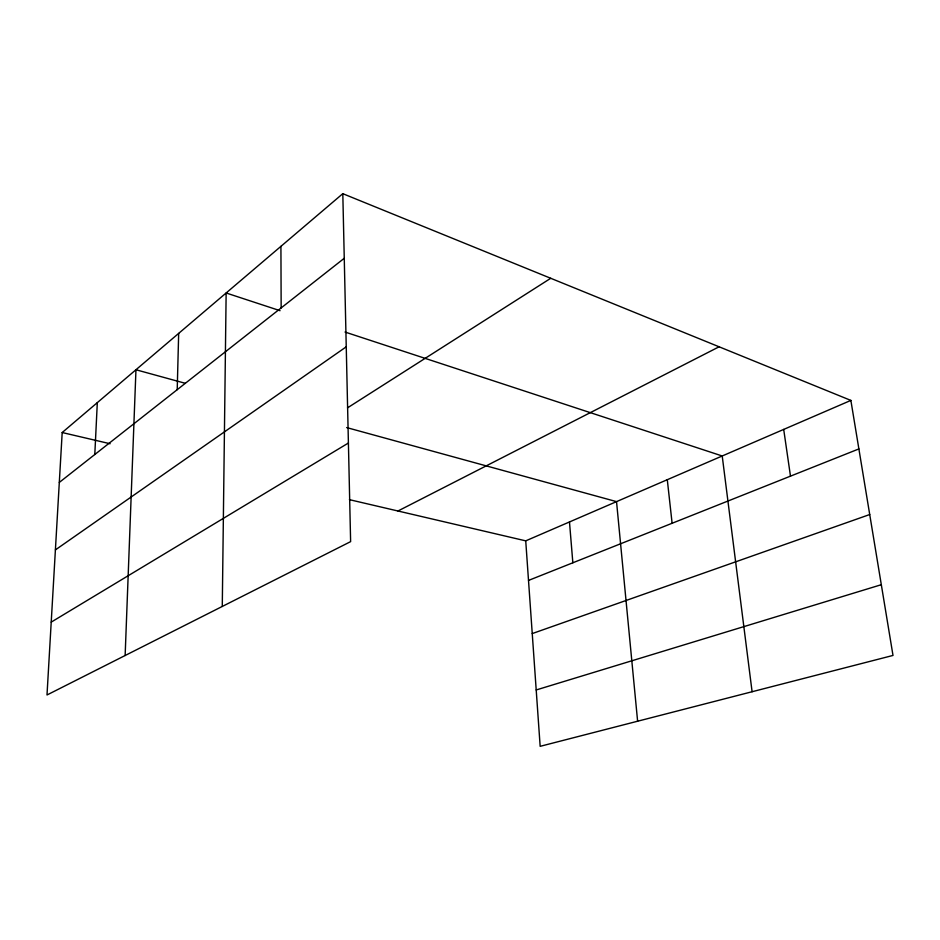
<?xml version="1.0" encoding="UTF-8"?>
<svg xmlns="http://www.w3.org/2000/svg" width="940" height="940" viewBox="0 0 940 940"><rect width="100%" height="100%" fill="white"/><g stroke="black" fill="none" stroke-linecap="round" stroke-linejoin="round"><path stroke-width="1.41" d="M222.275 606.441L226.141 292.986L280.061 310.694M177.214 389.677L178.671 333.395M125.138 655.509L135.959 369.761L185.074 383.238M94.799 454.502L97.313 402.649M342.806 193.675L62.193 432.541L47 694.977L350.62 541.628L342.806 193.675L850.865 400.405L893 655.439L540.159 746.325L525.73 540.853L850.865 400.405M59.314 482.42L344.252 258.288M55.401 549.9L346.237 346.825M347.506 407.854L550.734 278.287M51.218 622.116L348.399 443.022M397.973 510.996L719.1 346.789M528.515 580.427L858.878 448.921M532.24 633.584L869.723 514.533M536.199 689.96L881.309 584.704M62.193 432.541L110.109 443.739M349.41 499.657L525.73 540.853M346.66 427.571L616.534 501.631L637.614 721.227M345.027 332.043L722.214 455.982L752.094 691.734M783.702 429.416L790.481 476.157M667.294 479.706L672.112 523.263M569.476 521.959L572.848 562.778M280.919 246.351L281.154 307.921"/></g></svg>
